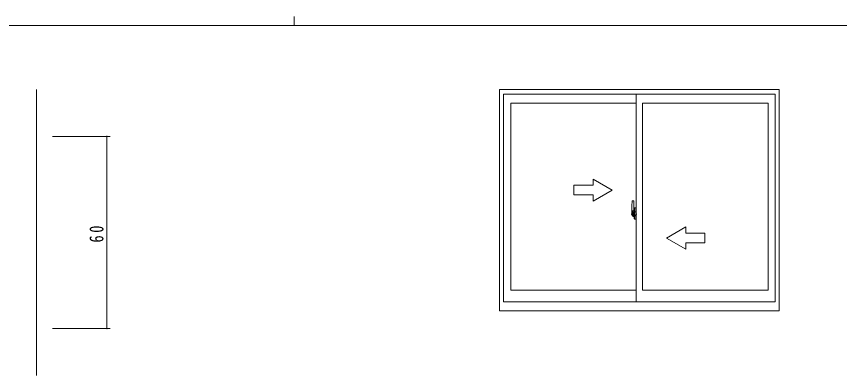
# Model space of a CAD drawing. Units: millimetres on the paper. Extents: x -397 to 397, y -282 to 282.
# Drawn here: x -95.8 to 161.7, y 169.8 to 282.1 of the extents above; entities that cross this region are included whole.
import ezdxf

# ---------------------------------------------------------------- set-up
doc = ezdxf.new("R2010")
doc.units = ezdxf.units.MM
doc.linetypes.add('USER2', pattern=[13, 10, -1, 1, -1])
for name, color, linetype, lineweight in [('0-1_YKK_ZWAK', 7, 'Continuous', 18), ('0-4_YKK_12', 2, 'Continuous', 18), ('0-6_YKK_D', 6, 'Continuous', 18), ('0-7_YKK_A1', 4, 'Continuous', 18)]:
    doc.layers.add(name, color=color, linetype=linetype, lineweight=lineweight)
doc.styles.add('ＭＳ ゴシック', font='')
doc.styles.get('ＭＳ ゴシック').set_extended_font_data('MS Gothic')

msp = doc.modelspace()

# ---------------------------------------------------------------- linework, layer by layer
at = {"layer": '0-1_YKK_ZWAK'}
for p, q in [((-8.894, 282.112), (-8.894, 279.312)), ((376.092, 279.312), (-393.908, 279.312))]:
    msp.add_line(p, q, dxfattribs=at)
at = {"layer": '0-4_YKK_12'}
msp.add_line((-89.508, 259.312), (-89.508, 169.812), dxfattribs=at)
at = {"layer": '0-6_YKK_D'}
for p, q in [((-84.508, 244.562), (-66.508, 244.562)), ((-67.508, 244.562), (-67.508, 184.562)), ((-84.508, 184.562), (-66.508, 184.562))]:
    msp.add_line(p, q, dxfattribs=at)
for centre, start, end in [((-67.508, 244.562), 90, 270), ((-67.508, 244.562), 270, 90), ((-67.508, 184.562), 90, 270), ((-67.508, 184.562), 270, 90)]:
    msp.add_arc(centre, 0.106, start, end, dxfattribs=at)
at = {"layer": '0-7_YKK_A1'}
for p, q in [((142.842, 259.312), (55.342, 259.312)), ((55.342, 259.312), (55.342, 190.062)), ((141.592, 257.812), (56.592, 257.812)), ((56.592, 257.812), (56.592, 192.812)), ((98.092, 192.812), (98.092, 257.812)), ((141.592, 192.812), (141.592, 257.812)), ((142.842, 190.062), (142.842, 259.312)), ((98.092, 254.962), (58.842, 254.962)), ((58.842, 254.962), (58.842, 196.512)), ((139.342, 254.962), (100.092, 254.962)), ((100.092, 196.512), (100.092, 254.962)), ((139.342, 196.512), (139.342, 254.962)), ((78.592, 229.312), (78.592, 226.312)), ((84.592, 229.312), (78.592, 229.312)), ((84.592, 229.312), (84.592, 231.276)), ((90.592, 227.812), (84.592, 231.276)), ((90.592, 227.812), (84.592, 224.348)), ((78.592, 226.312), (84.592, 226.312)), ((84.592, 224.348), (84.592, 226.312)), ((96.932, 224.471), (97.366, 224.486)), ((97.392, 224.461), (97.392, 221.202)), ((96.692, 222.217), (96.692, 220)), ((97.517, 222.167), (97.517, 221.262)), ((97.642, 222.217), (97.567, 222.217)), ((97.642, 222.217), (97.642, 221.262)), ((97.642, 222.192), (97.667, 222.192)), ((97.667, 222.222), (98.092, 222.237)), ((97.667, 222.222), (97.667, 221.237)), ((97.667, 222.192), (97.667, 221.237)), ((98.092, 222.237), (98.092, 218.737)), ((96.74, 219.95), (96.947, 219.943)), ((97.279, 221.354), (96.892, 221.354)), ((96.892, 220.295), (96.892, 221.354)), ((96.892, 220.292), (96.892, 220.295)), ((96.893, 220.245), (96.892, 220.292)), ((96.893, 220.255), (96.892, 220.292)), ((96.917, 221.282), (97.279, 221.282)), ((96.917, 220.302), (96.917, 221.282)), ((96.947, 220.115), (96.947, 219.943)), ((97.162, 220.115), (96.947, 220.115)), ((96.982, 220.046), (96.947, 220.046)), ((96.982, 219.998), (97.217, 219.998)), ((96.982, 219.868), (96.982, 219.998)), ((96.982, 219.852), (96.982, 219.868)), ((96.982, 219.852), (97.27, 219.852)), ((97.092, 219.599), (97.092, 219.549)), ((97.279, 219.549), (97.092, 219.549)), ((97.117, 219.624), (97.279, 219.624)), ((97.162, 220.122), (97.162, 220.087)), ((97.202, 220.122), (97.162, 220.122)), ((97.202, 220.905), (97.202, 220.087)), ((97.377, 220.905), (97.202, 220.905)), ((97.217, 220.574), (97.202, 220.574)), ((97.217, 220.46), (97.217, 220.658)), ((97.217, 220.459), (97.217, 220.46)), ((97.217, 220.459), (97.317, 220.459)), ((97.217, 220.385), (97.217, 220.459)), ((97.217, 220.385), (97.317, 220.385)), ((97.217, 220.339), (97.217, 220.385)), ((97.217, 220.339), (97.317, 220.339)), ((97.217, 220.146), (97.217, 220.339)), ((97.217, 220.146), (97.317, 220.146)), ((97.217, 220.092), (97.217, 220.146)), ((97.217, 220.092), (97.317, 220.092)), ((97.217, 220.087), (97.217, 220.092)), ((97.317, 220.046), (97.305, 220.046)), ((97.317, 221.077), (97.317, 221.127)), ((97.317, 220.905), (97.317, 220.683)), ((97.392, 220.787), (97.317, 220.787)), ((97.317, 220.683), (97.487, 220.683)), ((97.317, 220.485), (97.487, 220.485)), ((97.317, 220.459), (97.317, 220.46)), ((97.487, 220.46), (97.317, 220.46)), ((97.317, 220.459), (97.317, 219.662)), ((97.317, 220.385), (97.317, 220.459)), ((97.317, 220.339), (97.317, 220.385)), ((97.317, 220.146), (97.317, 220.339)), ((97.317, 220.316), (97.317, 220.046)), ((97.317, 220.092), (97.317, 220.146)), ((97.317, 220.087), (97.317, 220.092)), ((97.317, 220.087), (97.317, 219.956)), ((97.317, 219.956), (97.317, 219.944)), ((97.317, 219.944), (97.317, 219.893)), ((97.377, 221.202), (97.377, 220.905)), ((97.392, 221.202), (97.377, 221.202)), ((97.392, 221.242), (97.392, 220.683)), ((97.392, 220.683), (97.392, 221.036)), ((97.392, 220.745), (97.392, 220.979)), ((97.392, 219.939), (97.392, 220.46)), ((97.392, 220.46), (97.392, 219.662)), ((97.416, 221.061), (97.517, 221.062)), ((97.517, 219.912), (97.416, 219.914)), ((97.487, 220.683), (97.487, 220.485)), ((97.487, 220.485), (97.487, 220.46)), ((97.642, 221.262), (97.517, 221.262)), ((97.517, 220.895), (97.517, 221.208)), ((97.517, 219.767), (97.517, 220.08)), ((97.517, 218.807), (97.517, 219.712)), ((97.642, 219.712), (97.517, 219.712)), ((97.667, 221.237), (97.541, 221.233)), ((97.667, 219.737), (97.541, 219.742)), ((97.542, 221.237), (97.542, 221.262)), ((97.667, 221.237), (97.542, 221.237)), ((97.542, 219.737), (97.542, 219.712)), ((97.667, 219.737), (97.542, 219.737)), ((97.565, 220.822), (97.565, 220.153)), ((97.577, 220.821), (97.577, 219.804)), ((98.062, 220.861), (97.602, 220.845)), ((97.602, 219.779), (98.062, 219.763)), ((97.642, 219.887), (97.642, 219.83)), ((97.642, 218.757), (97.642, 219.712)), ((98.017, 219.912), (97.667, 219.912)), ((97.667, 219.805), (98.017, 219.805)), ((97.667, 218.782), (97.667, 219.737)), ((97.747, 220.977), (97.747, 220.907)), ((97.932, 221.002), (97.772, 221.002)), ((97.772, 220.882), (97.932, 220.882)), ((97.957, 220.977), (97.957, 220.907)), ((98.042, 219.887), (98.042, 219.83)), ((98.077, 220.847), (98.077, 219.778)), ((98.077, 220.847), (98.077, 220.841)), ((98.092, 220.625), (98.077, 220.625)), ((98.092, 220.3), (98.077, 220.3)), ((97.642, 218.757), (97.567, 218.757)), ((97.642, 218.782), (97.667, 218.782)), ((107.592, 212.812), (113.592, 216.276)), ((113.592, 214.312), (113.592, 216.276)), ((113.592, 214.312), (119.592, 214.312)), ((119.592, 214.312), (119.592, 211.312)), ((107.592, 212.812), (113.592, 209.348)), ((113.592, 209.348), (113.592, 211.312)), ((119.592, 211.312), (113.592, 211.312)), ((58.842, 196.512), (98.092, 196.512)), ((100.092, 196.512), (139.342, 196.512)), ((56.592, 192.812), (141.592, 192.812)), ((55.342, 190.062), (142.842, 190.062))]:
    msp.add_line(p, q, dxfattribs=at)
at = {"layer": '0-7_YKK_A1', "linetype": 'USER2'}
for p, q in [((97.538, 220.312), (96.502, 220.312)), ((96.52, 220.312), (97.846, 220.312)), ((97.232, 220.312), (98.256, 220.312))]:
    msp.add_line(p, q, dxfattribs=at)
at = {"layer": '0-7_YKK_A1'}
for points in [[(96.982, 219.998), (96.982, 220.087), (97.217, 220.087), (97.317, 220.087)], [(97.092, 219.549), (97.07, 219.58), (97.059, 219.596)], [(97.232, 220.671), (97.231, 220.67), (97.23, 220.67), (97.229, 220.67), (97.229, 220.669), (97.228, 220.669), (97.227, 220.669), (97.227, 220.668), (97.226, 220.668), (97.225, 220.667), (97.224, 220.667), (97.223, 220.666), (97.222, 220.666), (97.222, 220.665), (97.221, 220.665), (97.221, 220.664), (97.22, 220.664), (97.22, 220.663), (97.219, 220.663), (97.219, 220.662), (97.218, 220.662), (97.218, 220.661), (97.218, 220.66), (97.217, 220.66), (97.217, 220.659), (97.217, 220.658), (97.217, 220.657)], [(97.232, 220.473), (97.231, 220.472), (97.23, 220.472), (97.229, 220.472), (97.229, 220.471), (97.228, 220.471), (97.227, 220.471), (97.227, 220.47), (97.226, 220.47), (97.225, 220.469), (97.224, 220.469), (97.223, 220.468), (97.222, 220.468), (97.222, 220.467), (97.221, 220.467), (97.221, 220.466), (97.22, 220.466), (97.22, 220.465), (97.219, 220.465), (97.219, 220.464), (97.218, 220.464), (97.218, 220.463), (97.218, 220.462), (97.217, 220.462), (97.217, 220.461), (97.217, 220.46), (97.217, 220.459)], [(97.314, 219.877), (97.31, 219.87), (97.306, 219.865), (97.295, 219.857), (97.28, 219.852), (97.263, 219.852), (97.252, 219.854), (97.241, 219.857), (97.217, 219.867), (97.217, 219.868)], [(97.271, 220.68), (97.27, 220.68), (97.269, 220.68), (97.268, 220.679), (97.267, 220.679), (97.266, 220.679), (97.265, 220.679), (97.264, 220.679), (97.262, 220.679), (97.261, 220.678), (97.26, 220.678), (97.259, 220.678), (97.258, 220.678), (97.257, 220.678), (97.256, 220.677), (97.255, 220.677), (97.254, 220.677), (97.253, 220.677), (97.252, 220.677), (97.251, 220.676), (97.25, 220.676), (97.249, 220.676), (97.248, 220.676), (97.247, 220.675), (97.246, 220.675), (97.245, 220.675), (97.244, 220.675), (97.243, 220.674), (97.242, 220.674), (97.241, 220.674), (97.24, 220.673), (97.239, 220.673), (97.238, 220.673), (97.237, 220.673), (97.237, 220.672), (97.236, 220.672), (97.235, 220.672), (97.234, 220.671), (97.233, 220.671), (97.232, 220.671)], [(97.271, 220.482), (97.27, 220.482), (97.269, 220.481), (97.268, 220.481), (97.267, 220.481), (97.266, 220.481), (97.265, 220.481), (97.264, 220.481), (97.262, 220.481), (97.261, 220.48), (97.26, 220.48), (97.259, 220.48), (97.258, 220.48), (97.257, 220.48), (97.256, 220.479), (97.255, 220.479), (97.254, 220.479), (97.253, 220.479), (97.252, 220.479), (97.251, 220.478), (97.25, 220.478), (97.249, 220.478), (97.248, 220.478), (97.247, 220.477), (97.246, 220.477), (97.245, 220.477), (97.244, 220.477), (97.243, 220.476), (97.242, 220.476), (97.241, 220.476), (97.24, 220.475), (97.239, 220.475), (97.238, 220.475), (97.237, 220.475), (97.237, 220.474), (97.236, 220.474), (97.235, 220.474), (97.234, 220.473), (97.233, 220.473), (97.232, 220.473)], [(97.317, 220.683), (97.316, 220.683), (97.315, 220.683), (97.313, 220.683), (97.312, 220.683), (97.311, 220.683), (97.31, 220.683), (97.308, 220.683), (97.307, 220.683), (97.306, 220.682), (97.305, 220.682), (97.304, 220.682), (97.302, 220.682), (97.301, 220.682), (97.3, 220.682), (97.299, 220.682), (97.298, 220.682), (97.296, 220.682), (97.295, 220.682), (97.294, 220.682), (97.293, 220.682), (97.292, 220.682), (97.29, 220.682), (97.289, 220.682), (97.288, 220.682), (97.287, 220.681), (97.286, 220.681), (97.284, 220.681), (97.283, 220.681), (97.282, 220.681), (97.281, 220.681), (97.28, 220.681), (97.279, 220.681), (97.278, 220.681), (97.276, 220.68), (97.275, 220.68), (97.274, 220.68), (97.273, 220.68), (97.272, 220.68), (97.271, 220.68)], [(97.317, 220.485), (97.316, 220.485), (97.315, 220.485), (97.313, 220.485), (97.312, 220.485), (97.311, 220.485), (97.31, 220.485), (97.308, 220.485), (97.307, 220.484), (97.306, 220.484), (97.305, 220.484), (97.304, 220.484), (97.302, 220.484), (97.301, 220.484), (97.3, 220.484), (97.299, 220.484), (97.298, 220.484), (97.296, 220.484), (97.295, 220.484), (97.294, 220.484), (97.293, 220.484), (97.292, 220.484), (97.29, 220.484), (97.289, 220.484), (97.288, 220.484), (97.287, 220.483), (97.286, 220.483), (97.284, 220.483), (97.283, 220.483), (97.282, 220.483), (97.281, 220.483), (97.28, 220.483), (97.279, 220.483), (97.278, 220.483), (97.276, 220.482), (97.275, 220.482), (97.274, 220.482), (97.273, 220.482), (97.272, 220.482), (97.271, 220.482)], [(97.316, 219.882), (97.316, 219.883), (97.316, 219.884), (97.316, 219.885), (97.316, 219.886), (97.317, 219.886), (97.317, 219.887), (97.317, 219.888), (97.317, 219.889), (97.317, 219.89), (97.317, 219.891), (97.317, 219.892)], [(97.317, 221.245), (97.317, 220.905), (97.317, 220.683)], [(97.565, 220.822), (97.564, 220.822), (97.556, 220.823), (97.546, 220.829), (97.534, 220.841), (97.521, 220.867), (97.517, 220.895)], [(97.517, 220.08), (97.517, 220.088), (97.525, 220.117), (97.531, 220.13), (97.541, 220.142), (97.549, 220.148), (97.56, 220.152), (97.565, 220.153)], [(97.579, 220.829), (97.578, 220.829), (97.578, 220.828), (97.578, 220.827), (97.578, 220.826), (97.578, 220.825), (97.577, 220.825), (97.577, 220.824), (97.577, 220.823), (97.577, 220.822), (97.577, 220.821)], [(97.577, 219.804), (97.577, 219.803), (97.577, 219.802), (97.577, 219.801), (97.577, 219.8), (97.577, 219.799), (97.578, 219.799), (97.578, 219.798), (97.578, 219.797), (97.578, 219.796), (97.578, 219.795), (97.579, 219.795)], [(97.667, 219.737), (97.667, 218.752), (98.092, 218.737)], [(98.077, 220.847), (98.077, 220.848), (98.077, 220.849), (98.077, 220.85), (98.076, 220.851), (98.076, 220.852), (98.076, 220.853), (98.075, 220.853), (98.075, 220.854), (98.075, 220.855), (98.074, 220.855), (98.074, 220.856), (98.073, 220.856), (98.073, 220.857), (98.072, 220.857), (98.072, 220.858), (98.071, 220.858), (98.071, 220.859), (98.07, 220.859), (98.069, 220.859), (98.069, 220.86), (98.068, 220.86), (98.067, 220.86), (98.066, 220.86), (98.066, 220.861), (98.065, 220.861), (98.064, 220.861), (98.063, 220.861), (98.062, 220.861)], [(98.062, 219.763), (98.063, 219.763), (98.064, 219.763), (98.065, 219.763), (98.066, 219.763), (98.066, 219.764), (98.067, 219.764), (98.068, 219.764), (98.069, 219.764), (98.069, 219.765), (98.07, 219.765), (98.071, 219.765), (98.071, 219.766), (98.072, 219.766), (98.072, 219.767), (98.073, 219.767), (98.073, 219.768), (98.074, 219.768), (98.074, 219.769), (98.075, 219.769), (98.075, 219.77), (98.075, 219.771), (98.076, 219.771), (98.076, 219.772), (98.076, 219.773), (98.077, 219.774), (98.077, 219.775), (98.077, 219.776), (98.077, 219.777)]]:
    msp.add_lwpolyline(points, dxfattribs=at)
for centre, radius, start, end in [((109.942, 222.176), 13.25, 170.20654, 179.82143), ((96.934, 224.421), 0.05, 92, 170.20654), ((97.367, 224.461), 0.025, 0, 92), ((97.567, 222.167), 0.05, 90, 180), ((96.742, 220), 0.05, 180, 268), ((98.368, 220.293), 1.476, 179.91894, 190.81318), ((96.917, 221.307), 0.025, 180, 270), ((98.2, 220.234), 1.307, 179.5362, 192.85144), ((98.388, 220.262), 1.472, 178.42075, 189.33089), ((97.841, 220.156), 0.933, 188.62914, 193.1575), ((98.2, 220.234), 1.307, 192.85144, 209.23122), ((97.841, 220.156), 0.933, 193.1575, 216.63292), ((97.802, 220.176), 0.88, 189.9821, 192.05297), ((97.802, 220.176), 0.88, 192.05297, 218.82618), ((97.117, 219.599), 0.025, 90, 180), ((97.222, 220.093), 0.095, 266.91231, 356.7406), ((97.279, 221.242), 0.113, 0, 90), ((97.279, 221.245), 0.0375, 0, 90), ((97.279, 219.662), 0.0375, 270, 0), ((97.279, 219.662), 0.113, 270, 0), ((97.417, 221.036), 0.025, 91, 180), ((97.417, 219.939), 0.025, 180, 269.00002), ((97.542, 221.208), 0.025, 91.99999, 180), ((97.542, 219.767), 0.025, 180, 268.00001), ((97.602, 220.82), 0.0254, 88.99206, 157.90245), ((97.602, 219.805), 0.0256, 202.43823, 270.66726), ((97.667, 219.887), 0.025, 90, 180), ((97.667, 219.83), 0.025, 180, 270), ((97.772, 220.977), 0.025, 90, 180), ((97.772, 220.907), 0.025, 180, 270), ((97.932, 220.977), 0.025, 0, 90), ((97.932, 220.907), 0.025, 270, 0), ((98.017, 219.887), 0.025, 0, 90), ((98.017, 219.83), 0.025, 270, 0), ((97.567, 218.807), 0.05, 180, 270)]:
    msp.add_arc(centre, radius, start, end, dxfattribs=at)

# ---------------------------------------------------------------- texts
at = {"layer": '0-6_YKK_D', "color": 7, "insert": (-68.508, 211.395), "char_height": 4.399, "attachment_point": 7, "rotation": 90, "style": 'ＭＳ ゴシック'}
msp.add_mtext('\\T1.37;\\W0.75;60', dxfattribs=at)

doc.saveas('drawing.dxf')
